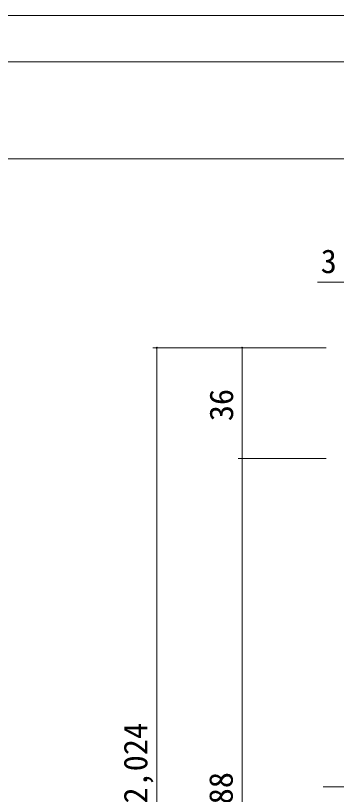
# Model space of a CAD drawing. Units: millimetres on the paper, enlarged 10 times, with parts at other scales. Extents: x -1985 to 2015, y -1370 to 1400.
# Drawn here: x -1373 to -1025, y 556 to 1400 of the extents above; entities that cross this region are included whole.
import ezdxf
from ezdxf.enums import TextEntityAlignment as Align

# ---------------------------------------------------------------- set-up
doc = ezdxf.new("R2010")
doc.units = ezdxf.units.MM
doc.header["$LTSCALE"] = 10
doc.linetypes.add('CHAIN2', pattern=[12, 9, -1, 1, -1])
doc.layers.add('1-1_0', color=7, linetype='Continuous', lineweight=20)
doc.layers.add('2-1', color=7, linetype='Continuous', lineweight=20)
doc.styles.add('ＭＳ ゴシック', font='')
doc.styles.get('ＭＳ ゴシック').set_extended_font_data('MS Gothic')

msp = doc.modelspace()

# ---------------------------------------------------------------- linework, layer by layer
at = {"layer": '1-1_0'}
for p, q in [((-1935, 1350), (395, 1350)), ((-1935, 1350), (395, 1350)), ((-1935, 1245), (395, 1245)), ((-1935, 1245), (395, 1245))]:
    msp.add_line(p, q, dxfattribs=at)
msp.add_lwpolyline([(-1985, -1370), (2015, -1370), (2015, 1400), (-1985, 1400)], close=True, dxfattribs=at)
at = {"layer": '2-1', "color": 4, "lineweight": 9}
for p, q in [((-1013.06, 1111.28), (-1045.93, 1111.28)), ((-1036.39, 1040.28), (-1224.37, 1040.28)), ((-1220.2, 1040.28), (-1220.2, 56.46)), ((-1036.39, 1040.28), (-1131.76, 1040.28)), ((-1127.59, 920.28), (-1127.59, 1040.28)), ((-1036.39, 920.28), (-1131.76, 920.28)), ((-1036.39, 920.28), (-1131.76, 920.28)), ((-1127.59, 920.28), (-1127.59, 56.46))]:
    msp.add_line(p, q, dxfattribs=at)
at = {"layer": '2-1', "linetype": 'CHAIN2'}
msp.add_line((-499.72, 564.79), (-1039.72, 564.79), dxfattribs=at)
at = {"layer": '2-1', "color": 4, "lineweight": 9}
for centre, start, end in [((-1220.2, 1040.28), 90, 270), ((-1220.2, 1040.28), 270, 90), ((-1127.59, 1040.28), 90, 270), ((-1127.59, 1040.28), 270, 90), ((-1127.59, 920.28), 90, 270), ((-1127.59, 920.28), 90, 270), ((-1127.59, 920.28), 270, 90), ((-1127.59, 920.28), 270, 90)]:
    msp.add_arc(centre, 0.521, start, end, dxfattribs=at)

# ---------------------------------------------------------------- texts
at = {"layer": '2-1', "style": 'ＭＳ ゴシック'}
msp.add_text('3', height=25.66, dxfattribs=at).set_placement((-1042.46, 1113.36), align=Align.BOTTOM_LEFT)
for s, p in [('36', (-1129.68, 960.72)), ('枠外H:2,024', (-1222.71, 441.7)), ('枠内IH:1,988', (-1130.09, 371.03))]:
    msp.add_text(s, height=25.66, rotation=90, dxfattribs=at).set_placement(p, align=Align.BOTTOM_LEFT)

doc.saveas('drawing.dxf')
